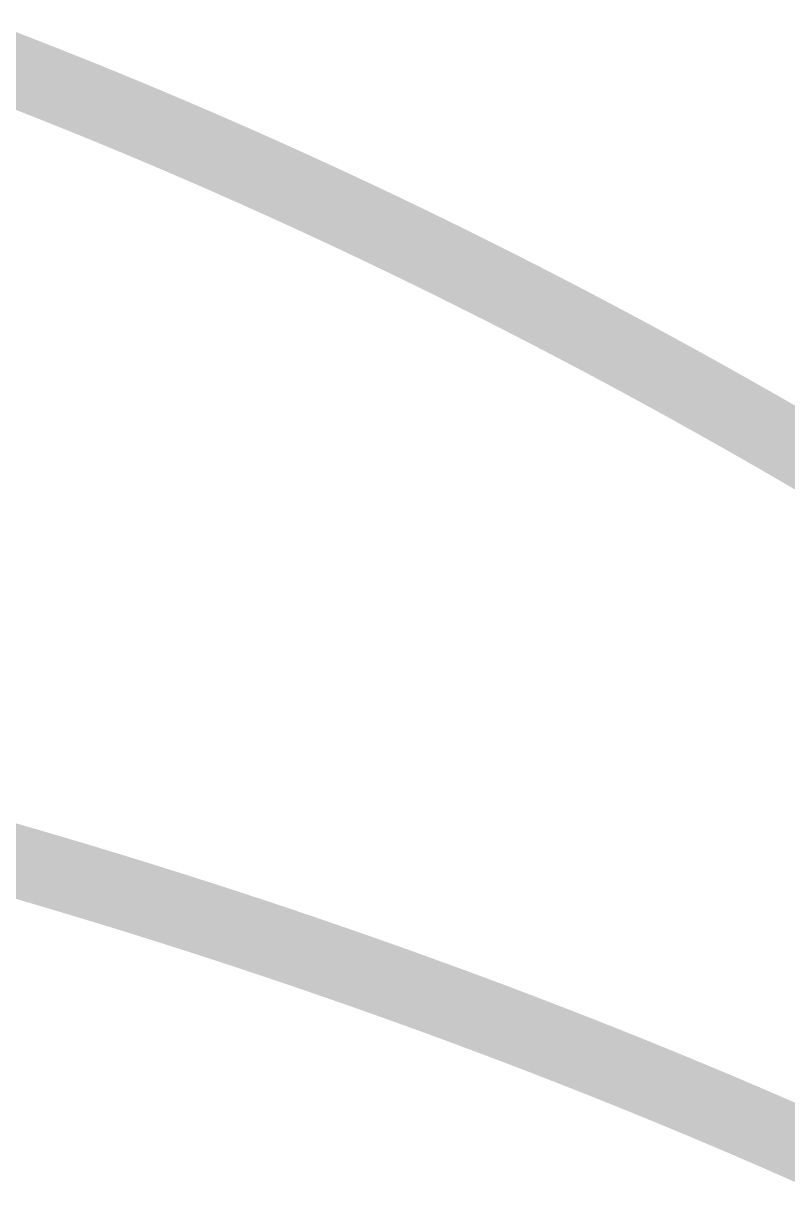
# Model space of a CAD drawing. Header units: inches. Extents: x -1574 to 492, y -294 to 234.
# Drawn here: x -729.713 to -728.398, y -147.618 to -145.605 of the extents above; entities that cross this region are included whole.
import ezdxf

# ---------------------------------------------------------------- set-up
doc = ezdxf.new("R2010")
doc.units = ezdxf.units.IN
doc.header["$MEASUREMENT"] = 0
doc.layers.add('EXTERIOR ELEC EQUIP', color=190, linetype='Continuous')

msp = doc.modelspace()

# ---------------------------------------------------------------- linework, layer by layer
at = {"layer": 'EXTERIOR ELEC EQUIP', "color": 60, "const_width": 0.125}
msp.add_lwpolyline([(-729.77607, -145.66743), (-729.77522, -145.66775), (-729.77438, -145.66807), (-729.77354, -145.66839), (-729.7727, -145.66871), (-729.77186, -145.66903), (-729.77101, -145.66935), (-729.77017, -145.66968), (-729.76933, -145.67), (-729.76849, -145.67032), (-729.76765, -145.67064), (-729.7668, -145.67096), (-729.76596, -145.67128), (-729.76512, -145.67161), (-729.76428, -145.67193), (-729.76344, -145.67225), (-729.7626, -145.67257), (-729.76175, -145.6729), (-729.76091, -145.67322), (-729.76007, -145.67354), (-729.75923, -145.67386), (-729.75839, -145.67419), (-729.75754, -145.67451), (-729.7567, -145.67483), (-729.75586, -145.67516), (-729.75502, -145.67548), (-729.75418, -145.6758), (-729.75334, -145.67613), (-729.7525, -145.67645), (-729.75165, -145.67677), (-729.75081, -145.6771), (-729.74997, -145.67742), (-729.74913, -145.67775), (-729.74829, -145.67807), (-729.74745, -145.67839), (-729.74661, -145.67872), (-729.74576, -145.67904), (-729.74492, -145.67937), (-729.74408, -145.67969), (-729.74324, -145.68001), (-729.7424, -145.68034), (-729.74156, -145.68066), (-729.74072, -145.68099), (-729.73987, -145.68131), (-729.73903, -145.68164), (-729.73819, -145.68196), (-729.73735, -145.68229), (-729.73651, -145.68261), (-729.73567, -145.68294), (-729.73483, -145.68327), (-729.73399, -145.68359), (-729.73315, -145.68392), (-729.7323, -145.68424), (-729.73146, -145.68457), (-729.73062, -145.68489), (-729.72978, -145.68522), (-729.72894, -145.68555), (-729.7281, -145.68587), (-729.72726, -145.6862), (-729.72642, -145.68652), (-729.72558, -145.68685), (-729.72474, -145.68718), (-729.7239, -145.6875), (-729.72306, -145.68783), (-729.72221, -145.68816), (-729.72137, -145.68848), (-729.72053, -145.68881), (-729.71969, -145.68914), (-729.71885, -145.68947), (-729.71801, -145.68979), (-729.71717, -145.69012), (-729.71633, -145.69045), (-729.71549, -145.69078), (-729.71465, -145.6911), (-729.71381, -145.69143), (-729.71297, -145.69176), (-729.71213, -145.69209), (-729.71129, -145.69241), (-729.71045, -145.69274), (-729.70961, -145.69307), (-729.70877, -145.6934), (-729.70792, -145.69373), (-729.70708, -145.69406), (-729.70624, -145.69438), (-729.7054, -145.69471), (-729.70456, -145.69504), (-729.70372, -145.69537), (-729.70288, -145.6957), (-729.70204, -145.69603), (-729.7012, -145.69636), (-729.70036, -145.69669), (-729.69952, -145.69702), (-729.69868, -145.69735), (-729.69784, -145.69768), (-729.697, -145.698), (-729.69616, -145.69833), (-729.69532, -145.69866), (-729.69448, -145.69899), (-729.69364, -145.69932), (-729.6928, -145.69965), (-729.69196, -145.69998), (-729.69112, -145.70031), (-729.69028, -145.70064), (-729.68944, -145.70097), (-729.6886, -145.70131), (-729.68776, -145.70164), (-729.68692, -145.70197), (-729.68608, -145.7023), (-729.68524, -145.70263), (-729.6844, -145.70296), (-729.68356, -145.70329), (-729.68272, -145.70362), (-729.68188, -145.70395), (-729.68104, -145.70428), (-729.6802, -145.70461), (-729.67936, -145.70495), (-729.67853, -145.70528), (-729.67769, -145.70561), (-729.67685, -145.70594), (-729.67601, -145.70627), (-729.67517, -145.7066), (-729.67433, -145.70694), (-729.67349, -145.70727), (-729.67265, -145.7076), (-729.67181, -145.70793), (-729.67097, -145.70827), (-729.67013, -145.7086), (-729.66929, -145.70893), (-729.66845, -145.70926), (-729.66761, -145.7096), (-729.66677, -145.70993), (-729.66593, -145.71026), (-729.66509, -145.71059), (-729.66426, -145.71093), (-729.66342, -145.71126), (-729.66258, -145.71159), (-729.66174, -145.71193), (-729.6609, -145.71226), (-729.66006, -145.71259), (-729.65922, -145.71293), (-729.65838, -145.71326), (-729.65754, -145.7136), (-729.6567, -145.71393), (-729.65586, -145.71426), (-729.65503, -145.7146), (-729.65419, -145.71493), (-729.65335, -145.71527), (-729.65251, -145.7156), (-729.65167, -145.71593), (-729.65083, -145.71627), (-729.64999, -145.7166), (-729.64915, -145.71694), (-729.64831, -145.71727), (-729.64748, -145.71761), (-729.64664, -145.71794), (-729.6458, -145.71828), (-729.64496, -145.71861), (-729.64412, -145.71895), (-729.64328, -145.71928), (-729.64244, -145.71962), (-729.64161, -145.71995), (-729.64077, -145.72029), (-729.63993, -145.72063), (-729.63909, -145.72096), (-729.63825, -145.7213), (-729.63741, -145.72163), (-729.63657, -145.72197), (-729.63574, -145.72231), (-729.6349, -145.72264), (-729.63406, -145.72298), (-729.63322, -145.72331), (-729.63238, -145.72365), (-729.63154, -145.72399), (-729.63071, -145.72432), (-729.62987, -145.72466), (-729.62903, -145.725), (-729.62819, -145.72534), (-729.62735, -145.72567), (-729.62652, -145.72601), (-729.62568, -145.72635), (-729.62484, -145.72668), (-729.624, -145.72702), (-729.62316, -145.72736), (-729.62232, -145.7277), (-729.62149, -145.72803), (-729.62065, -145.72837), (-729.61981, -145.72871), (-729.61897, -145.72905), (-729.61813, -145.72939), (-729.6173, -145.72972), (-729.61646, -145.73006), (-729.61562, -145.7304), (-729.61478, -145.73074), (-729.61395, -145.73108), (-729.61311, -145.73142), (-729.61227, -145.73175), (-729.61143, -145.73209), (-729.61059, -145.73243), (-729.60976, -145.73277), (-729.60892, -145.73311), (-729.60808, -145.73345), (-729.60724, -145.73379), (-729.60641, -145.73413), (-729.60557, -145.73447), (-729.60473, -145.73481), (-729.60389, -145.73515), (-729.60306, -145.73548), (-729.60222, -145.73582), (-729.60138, -145.73616), (-729.60054, -145.7365), (-729.59971, -145.73684), (-729.59887, -145.73718), (-729.59803, -145.73752), (-729.59719, -145.73786), (-729.59636, -145.7382), (-729.59552, -145.73855), (-729.59468, -145.73889), (-729.59385, -145.73923), (-729.59301, -145.73957), (-729.59217, -145.73991), (-729.59133, -145.74025), (-729.5905, -145.74059), (-729.58966, -145.74093), (-729.58882, -145.74127), (-729.58799, -145.74161), (-729.58715, -145.74195), (-729.58631, -145.7423), (-729.58547, -145.74264), (-729.58464, -145.74298), (-729.5838, -145.74332), (-729.58296, -145.74366), (-729.58213, -145.744), (-729.58129, -145.74435), (-729.58045, -145.74469), (-729.57962, -145.74503), (-729.57878, -145.74537), (-729.57794, -145.74571), (-729.57711, -145.74606), (-729.57627, -145.7464), (-729.57543, -145.74674), (-729.5746, -145.74708), (-729.57376, -145.74743), (-729.57292, -145.74777), (-729.57209, -145.74811), (-729.57125, -145.74846), (-729.57041, -145.7488), (-729.56958, -145.74914), (-729.56874, -145.74949), (-729.5679, -145.74983), (-729.56707, -145.75017), (-729.56623, -145.75052), (-729.56539, -145.75086), (-729.56456, -145.7512), (-729.56372, -145.75155), (-729.56289, -145.75189), (-729.56205, -145.75224), (-729.56121, -145.75258), (-729.56038, -145.75292), (-729.55954, -145.75327), (-729.5587, -145.75361), (-729.55787, -145.75396), (-729.55703, -145.7543), (-729.5562, -145.75465), (-729.55536, -145.75499), (-729.55452, -145.75533), (-729.55369, -145.75568), (-729.55285, -145.75602), (-729.55202, -145.75637), (-729.55118, -145.75671), (-729.55034, -145.75706), (-729.54951, -145.75741), (-729.54867, -145.75775), (-729.54784, -145.7581), (-729.547, -145.75844), (-729.54616, -145.75879), (-729.54533, -145.75913), (-729.54449, -145.75948), (-729.54366, -145.75982), (-729.54282, -145.76017), (-729.54199, -145.76052), (-729.54115, -145.76086), (-729.54031, -145.76121), (-729.53948, -145.76156), (-729.53864, -145.7619), (-729.53781, -145.76225), (-729.53697, -145.7626), (-729.53614, -145.76294), (-729.5353, -145.76329), (-729.53447, -145.76364), (-729.53363, -145.76398), (-729.53279, -145.76433), (-729.53196, -145.76468), (-729.53112, -145.76502), (-729.53029, -145.76537), (-729.52945, -145.76572), (-729.52862, -145.76607), (-729.52778, -145.76641), (-729.52695, -145.76676), (-729.52611, -145.76711), (-729.52528, -145.76746), (-729.52444, -145.7678), (-729.52361, -145.76815), (-729.52277, -145.7685), (-729.52194, -145.76885), (-729.5211, -145.7692), (-729.52027, -145.76955), (-729.51943, -145.76989), (-729.5186, -145.77024), (-729.51776, -145.77059), (-729.51693, -145.77094), (-729.51609, -145.77129), (-729.51526, -145.77164), (-729.51442, -145.77199), (-729.51359, -145.77234), (-729.51275, -145.77268), (-729.51192, -145.77303), (-729.51108, -145.77338), (-729.51025, -145.77373), (-729.50941, -145.77408), (-729.50858, -145.77443), (-729.50774, -145.77478), (-729.50691, -145.77513), (-729.50607, -145.77548), (-729.50524, -145.77583), (-729.50441, -145.77618), (-729.50357, -145.77653), (-729.50274, -145.77688), (-729.5019, -145.77723), (-729.50107, -145.77758), (-729.50023, -145.77793), (-729.4994, -145.77828), (-729.49856, -145.77863), (-729.49773, -145.77898), (-729.4969, -145.77934), (-729.49606, -145.77969), (-729.49523, -145.78004), (-729.49439, -145.78039), (-729.49356, -145.78074), (-729.49272, -145.78109), (-729.49189, -145.78144), (-729.49106, -145.78179), (-729.49022, -145.78215), (-729.48939, -145.7825), (-729.48855, -145.78285), (-729.48772, -145.7832), (-729.48689, -145.78355), (-729.48605, -145.7839), (-729.48522, -145.78426), (-729.48438, -145.78461), (-729.48355, -145.78496), (-729.48272, -145.78531), (-729.48188, -145.78566), (-729.48105, -145.78602), (-729.48022, -145.78637), (-729.47938, -145.78672), (-729.47855, -145.78708), (-729.47771, -145.78743), (-729.47688, -145.78778), (-729.47605, -145.78813), (-729.47521, -145.78849), (-729.47438, -145.78884), (-729.47355, -145.78919), (-729.47271, -145.78955), (-729.47188, -145.7899), (-729.47105, -145.79025), (-729.47021, -145.79061), (-729.46938, -145.79096), (-729.46855, -145.79131), (-729.46771, -145.79167), (-729.46688, -145.79202), (-729.46605, -145.79238), (-729.46521, -145.79273), (-729.46438, -145.79308), (-729.46355, -145.79344), (-729.46271, -145.79379), (-729.46188, -145.79415), (-729.46105, -145.7945), (-729.46021, -145.79486), (-729.45938, -145.79521), (-729.45855, -145.79557), (-729.45771, -145.79592), (-729.45688, -145.79628), (-729.45605, -145.79663), (-729.45521, -145.79699), (-729.45438, -145.79734), (-729.45355, -145.7977), (-729.45272, -145.79805), (-729.45188, -145.79841), (-729.45105, -145.79876), (-729.45022, -145.79912), (-729.44938, -145.79948), (-729.44855, -145.79983), (-729.44772, -145.80019), (-729.44689, -145.80054), (-729.44605, -145.8009), (-729.44522, -145.80126), (-729.44439, -145.80161), (-729.44356, -145.80197), (-729.44272, -145.80232), (-729.44189, -145.80268), (-729.44106, -145.80304), (-729.44023, -145.80339), (-729.43939, -145.80375), (-729.43856, -145.80411), (-729.43773, -145.80446), (-729.4369, -145.80482), (-729.43606, -145.80518), (-729.43523, -145.80554), (-729.4344, -145.80589), (-729.43357, -145.80625), (-729.43273, -145.80661), (-729.4319, -145.80697), (-729.43107, -145.80732), (-729.43024, -145.80768), (-729.42941, -145.80804), (-729.42857, -145.8084), (-729.42774, -145.80875), (-729.42691, -145.80911), (-729.42608, -145.80947), (-729.42525, -145.80983), (-729.42441, -145.81019), (-729.42358, -145.81055), (-729.42275, -145.8109), (-729.42192, -145.81126), (-729.42109, -145.81162), (-729.42025, -145.81198), (-729.41942, -145.81234), (-729.41859, -145.8127), (-729.41776, -145.81306), (-729.41693, -145.81342), (-729.41609, -145.81378), (-729.41526, -145.81413), (-729.41443, -145.81449), (-729.4136, -145.81485), (-729.41277, -145.81521), (-729.41194, -145.81557), (-729.41111, -145.81593), (-729.41027, -145.81629), (-729.40944, -145.81665), (-729.40861, -145.81701), (-729.40778, -145.81737), (-729.40695, -145.81773), (-729.40612, -145.81809), (-729.40529, -145.81845), (-729.40445, -145.81881), (-729.40362, -145.81917), (-729.40279, -145.81953), (-729.40196, -145.81989), (-729.40113, -145.82026), (-729.4003, -145.82062), (-729.39947, -145.82098), (-729.39864, -145.82134), (-729.3978, -145.8217), (-729.39697, -145.82206), (-729.39614, -145.82242), (-729.39531, -145.82278), (-729.39448, -145.82314), (-729.39365, -145.82351), (-729.39282, -145.82387), (-729.39199, -145.82423), (-729.39116, -145.82459), (-729.39033, -145.82495), (-729.3895, -145.82531), (-729.38866, -145.82568), (-729.38783, -145.82604), (-729.387, -145.8264), (-729.38617, -145.82676), (-729.38534, -145.82713), (-729.38451, -145.82749), (-729.38368, -145.82785), (-729.38285, -145.82821), (-729.38202, -145.82858), (-729.38119, -145.82894), (-729.38036, -145.8293), (-729.37953, -145.82966), (-729.3787, -145.83003), (-729.37787, -145.83039), (-729.37704, -145.83075), (-729.37621, -145.83112), (-729.37538, -145.83148), (-729.37455, -145.83184), (-729.37372, -145.83221), (-729.37288, -145.83257), (-729.37205, -145.83293), (-729.37122, -145.8333), (-729.37039, -145.83366), (-729.36956, -145.83403), (-729.36873, -145.83439), (-729.3679, -145.83475), (-729.36707, -145.83512), (-729.36624, -145.83548), (-729.36541, -145.83585), (-729.36458, -145.83621), (-729.36375, -145.83658), (-729.36292, -145.83694), (-729.36209, -145.83731), (-729.36126, -145.83767), (-729.36043, -145.83804), (-729.3596, -145.8384), (-729.35877, -145.83877), (-729.35795, -145.83913), (-729.35712, -145.8395), (-729.35629, -145.83986), (-729.35546, -145.84023), (-729.35463, -145.84059), (-729.3538, -145.84096), (-729.35297, -145.84132), (-729.35214, -145.84169), (-729.35131, -145.84205), (-729.35048, -145.84242), (-729.34965, -145.84279), (-729.34882, -145.84315), (-729.34799, -145.84352), (-729.34716, -145.84388), (-729.34633, -145.84425), (-729.3455, -145.84462), (-729.34467, -145.84498), (-729.34384, -145.84535), (-729.34301, -145.84572), (-729.34219, -145.84608), (-729.34136, -145.84645), (-729.34053, -145.84682), (-729.3397, -145.84718), (-729.33887, -145.84755), (-729.33804, -145.84792), (-729.33721, -145.84829), (-729.33638, -145.84865), (-729.33555, -145.84902), (-729.33472, -145.84939), (-729.3339, -145.84976), (-729.33307, -145.85012), (-729.33224, -145.85049), (-729.33141, -145.85086), (-729.33058, -145.85123), (-729.32975, -145.8516), (-729.32892, -145.85196), (-729.32809, -145.85233), (-729.32727, -145.8527), (-729.32644, -145.85307), (-729.32561, -145.85344), (-729.32478, -145.85381), (-729.32395, -145.85417), (-729.32312, -145.85454), (-729.32229, -145.85491), (-729.32147, -145.85528), (-729.32064, -145.85565), (-729.31981, -145.85602), (-729.31898, -145.85639), (-729.31815, -145.85676), (-729.31732, -145.85713), (-729.3165, -145.85749), (-729.31567, -145.85786), (-729.31484, -145.85823), (-729.31401, -145.8586), (-729.31318, -145.85897), (-729.31235, -145.85934), (-729.31153, -145.85971), (-729.3107, -145.86008), (-729.30987, -145.86045), (-729.30904, -145.86082), (-729.30821, -145.86119), (-729.30739, -145.86156), (-729.30656, -145.86193), (-729.30573, -145.8623), (-729.3049, -145.86267), (-729.30407, -145.86305), (-729.30325, -145.86342), (-729.30242, -145.86379), (-729.30159, -145.86416), (-729.30076, -145.86453), (-729.29994, -145.8649), (-729.29911, -145.86527), (-729.29828, -145.86564), (-729.29745, -145.86601), (-729.29663, -145.86638), (-729.2958, -145.86676), (-729.29497, -145.86713), (-729.29414, -145.8675), (-729.29332, -145.86787), (-729.29249, -145.86824), (-729.29166, -145.86861), (-729.29083, -145.86899), (-729.29001, -145.86936), (-729.28918, -145.86973), (-729.28835, -145.8701), (-729.28752, -145.87047), (-729.2867, -145.87085), (-729.28587, -145.87122), (-729.28504, -145.87159), (-729.28422, -145.87196), (-729.28339, -145.87234), (-729.28256, -145.87271), (-729.28173, -145.87308), (-729.28091, -145.87346), (-729.28008, -145.87383), (-729.27925, -145.8742), (-729.27843, -145.87458), (-729.2776, -145.87495), (-729.27677, -145.87532), (-729.27595, -145.8757), (-729.27512, -145.87607), (-729.27429, -145.87644), (-729.27347, -145.87682), (-729.27264, -145.87719), (-729.27181, -145.87756), (-729.27099, -145.87794), (-729.27016, -145.87831), (-729.26933, -145.87869), (-729.26851, -145.87906), (-729.26768, -145.87943), (-729.26685, -145.87981), (-729.26603, -145.88018), (-729.2652, -145.88056), (-729.26437, -145.88093), (-729.26355, -145.88131), (-729.26272, -145.88168), (-729.2619, -145.88206), (-729.26107, -145.88243), (-729.26024, -145.88281), (-729.25942, -145.88318), (-729.25859, -145.88356), (-729.25776, -145.88393), (-729.25694, -145.88431), (-729.25611, -145.88468), (-729.25529, -145.88506), (-729.25446, -145.88543), (-729.25363, -145.88581), (-729.25281, -145.88618), (-729.25198, -145.88656), (-729.25116, -145.88694), (-729.25033, -145.88731), (-729.2495, -145.88769), (-729.24868, -145.88806), (-729.24785, -145.88844), (-729.24703, -145.88882), (-729.2462, -145.88919), (-729.24538, -145.88957), (-729.24455, -145.88995), (-729.24372, -145.89032), (-729.2429, -145.8907), (-729.24207, -145.89108), (-729.24125, -145.89145), (-729.24042, -145.89183), (-729.2396, -145.89221), (-729.23877, -145.89259), (-729.23795, -145.89296), (-729.23712, -145.89334), (-729.2363, -145.89372), (-729.23547, -145.89409), (-729.23464, -145.89447), (-729.23382, -145.89485), (-729.23299, -145.89523), (-729.23217, -145.89561), (-729.23134, -145.89598), (-729.23052, -145.89636), (-729.22969, -145.89674), (-729.22887, -145.89712), (-729.22804, -145.8975), (-729.22722, -145.89787), (-729.22639, -145.89825), (-729.22557, -145.89863), (-729.22474, -145.89901), (-729.22392, -145.89939), (-729.22309, -145.89977), (-729.22227, -145.90015), (-729.22144, -145.90052), (-729.22062, -145.9009), (-729.21979, -145.90128), (-729.21897, -145.90166), (-729.21815, -145.90204), (-729.21732, -145.90242), (-729.2165, -145.9028), (-729.21567, -145.90318), (-729.21485, -145.90356), (-729.21402, -145.90394), (-729.2132, -145.90432), (-729.21237, -145.9047), (-729.21155, -145.90508), (-729.21072, -145.90546), (-729.2099, -145.90584), (-729.20908, -145.90622), (-729.20825, -145.9066), (-729.20743, -145.90698), (-729.2066, -145.90736), (-729.20578, -145.90774), (-729.20495, -145.90812), (-729.20413, -145.9085), (-729.20331, -145.90888), (-729.20248, -145.90926), (-729.20166, -145.90964), (-729.20083, -145.91002), (-729.20001, -145.9104), (-729.19919, -145.91078), (-729.19836, -145.91117), (-729.19754, -145.91155), (-729.19672, -145.91193), (-729.19589, -145.91231), (-729.19507, -145.91269), (-729.19424, -145.91307), (-729.19342, -145.91345), (-729.1926, -145.91384), (-729.19177, -145.91422), (-729.19095, -145.9146), (-729.19013, -145.91498), (-729.1893, -145.91536), (-729.18848, -145.91575), (-729.18765, -145.91613), (-729.18683, -145.91651), (-729.18601, -145.91689), (-729.18518, -145.91728), (-729.18436, -145.91766), (-729.18354, -145.91804), (-729.18271, -145.91842), (-729.18189, -145.91881), (-729.18107, -145.91919), (-729.18024, -145.91957), (-729.17942, -145.91996), (-729.1786, -145.92034), (-729.17778, -145.92072), (-729.17695, -145.9211), (-729.17613, -145.92149), (-729.17531, -145.92187), (-729.17448, -145.92226), (-729.17366, -145.92264), (-729.17284, -145.92302), (-729.17201, -145.92341), (-729.17119, -145.92379), (-729.17037, -145.92417), (-729.16955, -145.92456), (-729.16872, -145.92494), (-729.1679, -145.92533), (-729.16708, -145.92571), (-729.16626, -145.92609), (-729.16543, -145.92648), (-729.16461, -145.92686), (-729.16379, -145.92725), (-729.16297, -145.92763), (-729.16214, -145.92802), (-729.16132, -145.9284), (-729.1605, -145.92879), (-729.15968, -145.92917), (-729.15885, -145.92956), (-729.15803, -145.92994), (-729.15721, -145.93033), (-729.15639, -145.93071), (-729.15556, -145.9311), (-729.15474, -145.93148), (-729.15392, -145.93187), (-729.1531, -145.93226), (-729.15228, -145.93264), (-729.15145, -145.93303), (-729.15063, -145.93341), (-729.14981, -145.9338), (-729.14899, -145.93418), (-729.14817, -145.93457), (-729.14734, -145.93496), (-729.14652, -145.93534), (-729.1457, -145.93573), (-729.14488, -145.93612), (-729.14406, -145.9365), (-729.14323, -145.93689), (-729.14241, -145.93728), (-729.14159, -145.93766), (-729.14077, -145.93805), (-729.13995, -145.93844), (-729.13913, -145.93882), (-729.1383, -145.93921), (-729.13748, -145.9396), (-729.13666, -145.93998), (-729.13584, -145.94037), (-729.13502, -145.94076), (-729.1342, -145.94115), (-729.13338, -145.94153), (-729.13255, -145.94192), (-729.13173, -145.94231), (-729.13091, -145.9427), (-729.13009, -145.94309), (-729.12927, -145.94347), (-729.12845, -145.94386), (-729.12763, -145.94425), (-729.12681, -145.94464), (-729.12599, -145.94503), (-729.12516, -145.94541), (-729.12434, -145.9458), (-729.12352, -145.94619), (-729.1227, -145.94658), (-729.12188, -145.94697), (-729.12106, -145.94736), (-729.12024, -145.94775), (-729.11942, -145.94813), (-729.1186, -145.94852), (-729.11778, -145.94891), (-729.11696, -145.9493), (-729.11613, -145.94969), (-729.11531, -145.95008), (-729.11449, -145.95047), (-729.11367, -145.95086), (-729.11285, -145.95125), (-729.11203, -145.95164), (-729.11121, -145.95203), (-729.11039, -145.95242), (-729.10957, -145.95281), (-729.10875, -145.9532), (-729.10793, -145.95359), (-729.10711, -145.95398), (-729.10629, -145.95437), (-729.10547, -145.95476), (-729.10465, -145.95515), (-729.10383, -145.95554), (-729.10301, -145.95593), (-729.10219, -145.95632), (-729.10137, -145.95671), (-729.10055, -145.9571), (-729.09973, -145.95749), (-729.09891, -145.95788), (-729.09809, -145.95827), (-729.09727, -145.95867), (-729.09645, -145.95906), (-729.09563, -145.95945), (-729.09481, -145.95984), (-729.09399, -145.96023), (-729.09317, -145.96062), (-729.09235, -145.96101), (-729.09153, -145.96141), (-729.09071, -145.9618), (-729.08989, -145.96219), (-729.08907, -145.96258), (-729.08825, -145.96297), (-729.08743, -145.96336), (-729.08661, -145.96376), (-729.08579, -145.96415), (-729.08497, -145.96454), (-729.08416, -145.96493), (-729.08334, -145.96533), (-729.08252, -145.96572), (-729.0817, -145.96611), (-729.08088, -145.9665), (-729.08006, -145.9669), (-729.07924, -145.96729), (-729.07842, -145.96768), (-729.0776, -145.96808), (-729.07678, -145.96847), (-729.07596, -145.96886), (-729.07514, -145.96925), (-729.07433, -145.96965), (-729.07351, -145.97004), (-729.07269, -145.97043), (-729.07187, -145.97083), (-729.07105, -145.97122), (-729.07023, -145.97162), (-729.06941, -145.97201), (-729.06859, -145.9724), (-729.06778, -145.9728), (-729.06696, -145.97319), (-729.06614, -145.97359), (-729.06532, -145.97398), (-729.0645, -145.97437), (-729.06368, -145.97477), (-729.06286, -145.97516), (-729.06205, -145.97556), (-729.06123, -145.97595), (-729.06041, -145.97635), (-729.05959, -145.97674), (-729.05877, -145.97714), (-729.05795, -145.97753), (-729.05714, -145.97793), (-729.05632, -145.97832), (-729.0555, -145.97872), (-729.05468, -145.97911), (-729.05386, -145.97951), (-729.05305, -145.9799), (-729.05223, -145.9803), (-729.05141, -145.98069), (-729.05059, -145.98109), (-729.04977, -145.98148), (-729.04896, -145.98188), (-729.04814, -145.98228), (-729.04732, -145.98267), (-729.0465, -145.98307), (-729.04568, -145.98346), (-729.04487, -145.98386), (-729.04405, -145.98426), (-729.04323, -145.98465), (-729.04241, -145.98505), (-729.0416, -145.98544), (-729.04078, -145.98584), (-729.03996, -145.98624), (-729.03914, -145.98663), (-729.03833, -145.98703), (-729.03751, -145.98743), (-729.03669, -145.98782), (-729.03587, -145.98822), (-729.03506, -145.98862), (-729.03424, -145.98902), (-729.03342, -145.98941), (-729.03261, -145.98981), (-729.03179, -145.99021), (-729.03097, -145.99061), (-729.03015, -145.991), (-729.02934, -145.9914), (-729.02852, -145.9918), (-729.0277, -145.9922), (-729.02689, -145.99259), (-729.02607, -145.99299), (-729.02525, -145.99339), (-729.02444, -145.99379), (-729.02362, -145.99419), (-729.0228, -145.99458), (-729.02198, -145.99498), (-729.02117, -145.99538), (-729.02035, -145.99578), (-729.01953, -145.99618), (-729.01872, -145.99658), (-729.0179, -145.99698), (-729.01709, -145.99737), (-729.01627, -145.99777), (-729.01545, -145.99817), (-729.01464, -145.99857), (-729.01382, -145.99897), (-729.013, -145.99937), (-729.01219, -145.99977), (-729.01137, -146.00017), (-729.01055, -146.00057), (-729.00974, -146.00097), (-729.00892, -146.00137), (-729.00811, -146.00177), (-729.00729, -146.00217), (-729.00647, -146.00257), (-729.00566, -146.00297), (-729.00484, -146.00337), (-729.00403, -146.00377), (-729.00321, -146.00417), (-729.00239, -146.00457), (-729.00158, -146.00497), (-729.00076, -146.00537), (-728.99995, -146.00577), (-728.99913, -146.00617), (-728.99831, -146.00657), (-728.9975, -146.00697), (-728.99668, -146.00737), (-728.99587, -146.00777), (-728.99505, -146.00817), (-728.99424, -146.00857), (-728.99342, -146.00897), (-728.99261, -146.00937), (-728.99179, -146.00978), (-728.99098, -146.01018), (-728.99016, -146.01058), (-728.98934, -146.01098), (-728.98853, -146.01138), (-728.98771, -146.01178), (-728.9869, -146.01218), (-728.98608, -146.01259), (-728.98527, -146.01299), (-728.98445, -146.01339), (-728.98364, -146.01379), (-728.98282, -146.01419), (-728.98201, -146.0146), (-728.98119, -146.015), (-728.98038, -146.0154), (-728.97956, -146.0158), (-728.97875, -146.01621), (-728.97793, -146.01661), (-728.97712, -146.01701), (-728.9763, -146.01741), (-728.97549, -146.01782), (-728.97467, -146.01822), (-728.97386, -146.01862), (-728.97305, -146.01903), (-728.97223, -146.01943), (-728.97142, -146.01983), (-728.9706, -146.02023), (-728.96979, -146.02064), (-728.96897, -146.02104), (-728.96816, -146.02144), (-728.96734, -146.02185), (-728.96653, -146.02225), (-728.96572, -146.02266), (-728.9649, -146.02306), (-728.96409, -146.02346), (-728.96327, -146.02387), (-728.96246, -146.02427), (-728.96164, -146.02468), (-728.96083, -146.02508), (-728.96002, -146.02548), (-728.9592, -146.02589), (-728.95839, -146.02629), (-728.95757, -146.0267), (-728.95676, -146.0271), (-728.95595, -146.02751), (-728.95513, -146.02791), (-728.95432, -146.02832), (-728.95351, -146.02872), (-728.95269, -146.02913), (-728.95188, -146.02953), (-728.95106, -146.02994), (-728.95025, -146.03034), (-728.94944, -146.03075), (-728.94862, -146.03115), (-728.94781, -146.03156), (-728.947, -146.03196), (-728.94618, -146.03237), (-728.94537, -146.03277), (-728.94456, -146.03318), (-728.94374, -146.03358), (-728.94293, -146.03399), (-728.94212, -146.0344), (-728.9413, -146.0348), (-728.94049, -146.03521), (-728.93968, -146.03561), (-728.93886, -146.03602), (-728.93805, -146.03643), (-728.93724, -146.03683), (-728.93643, -146.03724), (-728.93561, -146.03765), (-728.9348, -146.03805), (-728.93399, -146.03846), (-728.93317, -146.03887), (-728.93236, -146.03927), (-728.93155, -146.03968), (-728.93074, -146.04009), (-728.92992, -146.04049), (-728.92911, -146.0409), (-728.9283, -146.04131), (-728.92749, -146.04172), (-728.92667, -146.04212), (-728.92586, -146.04253), (-728.92505, -146.04294), (-728.92424, -146.04335), (-728.92342, -146.04375), (-728.92261, -146.04416), (-728.9218, -146.04457), (-728.92099, -146.04498), (-728.92017, -146.04538), (-728.91936, -146.04579), (-728.91855, -146.0462), (-728.91774, -146.04661), (-728.91693, -146.04702), (-728.91611, -146.04743), (-728.9153, -146.04783), (-728.91449, -146.04824), (-728.91368, -146.04865), (-728.91287, -146.04906), (-728.91205, -146.04947), (-728.91124, -146.04988), (-728.91043, -146.05029), (-728.90962, -146.0507), (-728.90881, -146.0511), (-728.908, -146.05151), (-728.90718, -146.05192), (-728.90637, -146.05233), (-728.90556, -146.05274), (-728.90475, -146.05315), (-728.90394, -146.05356), (-728.90313, -146.05397), (-728.90231, -146.05438), (-728.9015, -146.05479), (-728.90069, -146.0552), (-728.89988, -146.05561), (-728.89907, -146.05602), (-728.89826, -146.05643), (-728.89745, -146.05684), (-728.89664, -146.05725), (-728.89582, -146.05766), (-728.89501, -146.05807), (-728.8942, -146.05848), (-728.89339, -146.05889), (-728.89258, -146.0593), (-728.89177, -146.05971), (-728.89096, -146.06012), (-728.89015, -146.06053), (-728.88934, -146.06094), (-728.88853, -146.06136), (-728.88772, -146.06177), (-728.8869, -146.06218), (-728.88609, -146.06259), (-728.88528, -146.063), (-728.88447, -146.06341), (-728.88366, -146.06382), (-728.88285, -146.06423), (-728.88204, -146.06465), (-728.88123, -146.06506), (-728.88042, -146.06547), (-728.87961, -146.06588), (-728.8788, -146.06629), (-728.87799, -146.0667), (-728.87718, -146.06712), (-728.87637, -146.06753), (-728.87556, -146.06794), (-728.87475, -146.06835), (-728.87394, -146.06876), (-728.87313, -146.06918), (-728.87232, -146.06959), (-728.87151, -146.07), (-728.8707, -146.07041), (-728.86989, -146.07083), (-728.86908, -146.07124), (-728.86827, -146.07165), (-728.86746, -146.07207), (-728.86665, -146.07248), (-728.86584, -146.07289), (-728.86503, -146.07331), (-728.86422, -146.07372), (-728.86341, -146.07413), (-728.8626, -146.07455), (-728.86179, -146.07496), (-728.86098, -146.07537), (-728.86017, -146.07579), (-728.85936, -146.0762), (-728.85855, -146.07661), (-728.85774, -146.07703), (-728.85694, -146.07744), (-728.85613, -146.07785), (-728.85532, -146.07827), (-728.85451, -146.07868), (-728.8537, -146.0791), (-728.85289, -146.07951), (-728.85208, -146.07993), (-728.85127, -146.08034), (-728.85046, -146.08075), (-728.84965, -146.08117), (-728.84884, -146.08158), (-728.84804, -146.082), (-728.84723, -146.08241), (-728.84642, -146.08283), (-728.84561, -146.08324), (-728.8448, -146.08366), (-728.84399, -146.08407), (-728.84318, -146.08449), (-728.84237, -146.0849), (-728.84157, -146.08532), (-728.84076, -146.08573), (-728.83995, -146.08615), (-728.83914, -146.08656), (-728.83833, -146.08698), (-728.83752, -146.0874), (-728.83672, -146.08781), (-728.83591, -146.08823), (-728.8351, -146.08864), (-728.83429, -146.08906), (-728.83348, -146.08948), (-728.83267, -146.08989), (-728.83187, -146.09031), (-728.83106, -146.09072), (-728.83025, -146.09114), (-728.82944, -146.09156), (-728.82863, -146.09197), (-728.82783, -146.09239), (-728.82702, -146.09281), (-728.82621, -146.09322), (-728.8254, -146.09364), (-728.82459, -146.09406), (-728.82379, -146.09447), (-728.82298, -146.09489), (-728.82217, -146.09531), (-728.82136, -146.09573), (-728.82056, -146.09614), (-728.81975, -146.09656), (-728.81894, -146.09698), (-728.81813, -146.09739), (-728.81733, -146.09781), (-728.81652, -146.09823), (-728.81571, -146.09865), (-728.8149, -146.09907), (-728.8141, -146.09948), (-728.81329, -146.0999), (-728.81248, -146.10032), (-728.81168, -146.10074), (-728.81087, -146.10116), (-728.81006, -146.10157), (-728.80925, -146.10199), (-728.80845, -146.10241), (-728.80764, -146.10283), (-728.80683, -146.10325), (-728.80603, -146.10367), (-728.80522, -146.10408), (-728.80441, -146.1045), (-728.80361, -146.10492), (-728.8028, -146.10534), (-728.80199, -146.10576), (-728.80119, -146.10618), (-728.80038, -146.1066), (-728.79957, -146.10702), (-728.79877, -146.10744), (-728.79796, -146.10786), (-728.79715, -146.10827), (-728.79635, -146.10869), (-728.79554, -146.10911), (-728.79473, -146.10953), (-728.79393, -146.10995), (-728.79312, -146.11037), (-728.79232, -146.11079), (-728.79151, -146.11121), (-728.7907, -146.11163), (-728.7899, -146.11205), (-728.78909, -146.11247), (-728.78829, -146.11289), (-728.78748, -146.11331), (-728.78667, -146.11373), (-728.78587, -146.11415), (-728.78506, -146.11457), (-728.78426, -146.115), (-728.78345, -146.11542), (-728.78264, -146.11584), (-728.78184, -146.11626), (-728.78103, -146.11668), (-728.78023, -146.1171), (-728.77942, -146.11752), (-728.77862, -146.11794), (-728.77781, -146.11836), (-728.77701, -146.11878), (-728.7762, -146.1192), (-728.7754, -146.11963), (-728.77459, -146.12005), (-728.77378, -146.12047), (-728.77298, -146.12089), (-728.77217, -146.12131), (-728.77137, -146.12173), (-728.77056, -146.12216), (-728.76976, -146.12258), (-728.76895, -146.123), (-728.76815, -146.12342), (-728.76734, -146.12384), (-728.76654, -146.12427), (-728.76573, -146.12469), (-728.76493, -146.12511), (-728.76412, -146.12553), (-728.76332, -146.12596), (-728.76251, -146.12638), (-728.76171, -146.1268), (-728.76091, -146.12722), (-728.7601, -146.12765), (-728.7593, -146.12807), (-728.75849, -146.12849), (-728.75769, -146.12891), (-728.75688, -146.12934), (-728.75608, -146.12976), (-728.75527, -146.13018), (-728.75447, -146.13061), (-728.75367, -146.13103), (-728.75286, -146.13145), (-728.75206, -146.13188), (-728.75125, -146.1323), (-728.75045, -146.13273), (-728.74964, -146.13315), (-728.74884, -146.13357), (-728.74804, -146.134), (-728.74723, -146.13442), (-728.74643, -146.13484), (-728.74562, -146.13527), (-728.74482, -146.13569), (-728.74402, -146.13612), (-728.74321, -146.13654), (-728.74241, -146.13697), (-728.74161, -146.13739), (-728.7408, -146.13781), (-728.74, -146.13824), (-728.73919, -146.13866), (-728.73839, -146.13909), (-728.73759, -146.13951), (-728.73678, -146.13994), (-728.73598, -146.14036), (-728.73518, -146.14079), (-728.73437, -146.14121), (-728.73357, -146.14164), (-728.73277, -146.14206), (-728.73196, -146.14249), (-728.73116, -146.14291), (-728.73036, -146.14334), (-728.72956, -146.14377), (-728.72875, -146.14419), (-728.72795, -146.14462), (-728.72715, -146.14504), (-728.72634, -146.14547), (-728.72554, -146.14589), (-728.72474, -146.14632), (-728.72394, -146.14675), (-728.72313, -146.14717), (-728.72233, -146.1476), (-728.72153, -146.14802), (-728.72072, -146.14845), (-728.71992, -146.14888), (-728.71912, -146.1493), (-728.71832, -146.14973), (-728.71751, -146.15016), (-728.71671, -146.15058), (-728.71591, -146.15101), (-728.71511, -146.15144), (-728.7143, -146.15186), (-728.7135, -146.15229), (-728.7127, -146.15272), (-728.7119, -146.15315), (-728.7111, -146.15357), (-728.71029, -146.154), (-728.70949, -146.15443), (-728.70869, -146.15485), (-728.70789, -146.15528), (-728.70709, -146.15571), (-728.70628, -146.15614), (-728.70548, -146.15657), (-728.70468, -146.15699), (-728.70388, -146.15742), (-728.70308, -146.15785), (-728.70228, -146.15828), (-728.70147, -146.1587), (-728.70067, -146.15913), (-728.69987, -146.15956), (-728.69907, -146.15999), (-728.69827, -146.16042), (-728.69747, -146.16085), (-728.69666, -146.16127), (-728.69586, -146.1617), (-728.69506, -146.16213), (-728.69426, -146.16256), (-728.69346, -146.16299), (-728.69266, -146.16342), (-728.69186, -146.16385), (-728.69106, -146.16428), (-728.69025, -146.16471), (-728.68945, -146.16513), (-728.68865, -146.16556), (-728.68785, -146.16599), (-728.68705, -146.16642), (-728.68625, -146.16685), (-728.68545, -146.16728), (-728.68465, -146.16771), (-728.68385, -146.16814), (-728.68305, -146.16857), (-728.68225, -146.169), (-728.68145, -146.16943), (-728.68065, -146.16986), (-728.67984, -146.17029), (-728.67904, -146.17072), (-728.67824, -146.17115), (-728.67744, -146.17158), (-728.67664, -146.17201), (-728.67584, -146.17244), (-728.67504, -146.17287), (-728.67424, -146.1733), (-728.67344, -146.17373), (-728.67264, -146.17416), (-728.67184, -146.17459), (-728.67104, -146.17502), (-728.67024, -146.17546), (-728.66944, -146.17589), (-728.66864, -146.17632), (-728.66784, -146.17675), (-728.66704, -146.17718), (-728.66624, -146.17761), (-728.66544, -146.17804), (-728.66464, -146.17847), (-728.66384, -146.17891), (-728.66304, -146.17934), (-728.66224, -146.17977), (-728.66144, -146.1802), (-728.66064, -146.18063), (-728.65985, -146.18106), (-728.65905, -146.1815), (-728.65825, -146.18193), (-728.65745, -146.18236), (-728.65665, -146.18279), (-728.65585, -146.18322), (-728.65505, -146.18366), (-728.65425, -146.18409), (-728.65345, -146.18452), (-728.65265, -146.18495), (-728.65185, -146.18539), (-728.65105, -146.18582), (-728.65025, -146.18625), (-728.64946, -146.18668), (-728.64866, -146.18712), (-728.64786, -146.18755), (-728.64706, -146.18798), (-728.64626, -146.18841), (-728.64546, -146.18885), (-728.64466, -146.18928), (-728.64386, -146.18971), (-728.64307, -146.19015), (-728.64227, -146.19058), (-728.64147, -146.19101), (-728.64067, -146.19145), (-728.63987, -146.19188), (-728.63907, -146.19231), (-728.63828, -146.19275), (-728.63748, -146.19318), (-728.63668, -146.19362), (-728.63588, -146.19405), (-728.63508, -146.19448), (-728.63428, -146.19492), (-728.63349, -146.19535), (-728.63269, -146.19579), (-728.63189, -146.19622), (-728.63109, -146.19666), (-728.63029, -146.19709), (-728.6295, -146.19752), (-728.6287, -146.19796), (-728.6279, -146.19839), (-728.6271, -146.19883), (-728.62631, -146.19926), (-728.62551, -146.1997), (-728.62471, -146.20013), (-728.62391, -146.20057), (-728.62311, -146.201), (-728.62232, -146.20144), (-728.62152, -146.20187), (-728.62072, -146.20231), (-728.61993, -146.20274), (-728.61913, -146.20318), (-728.61833, -146.20361), (-728.61753, -146.20405), (-728.61674, -146.20449), (-728.61594, -146.20492), (-728.61514, -146.20536), (-728.61434, -146.20579), (-728.61355, -146.20623), (-728.61275, -146.20666), (-728.61195, -146.2071), (-728.61116, -146.20754), (-728.61036, -146.20797), (-728.60956, -146.20841), (-728.60877, -146.20885), (-728.60797, -146.20928), (-728.60717, -146.20972), (-728.60638, -146.21015), (-728.60558, -146.21059), (-728.60478, -146.21103), (-728.60399, -146.21146), (-728.60319, -146.2119), (-728.60239, -146.21234), (-728.6016, -146.21278), (-728.6008, -146.21321), (-728.60001, -146.21365), (-728.59921, -146.21409), (-728.59841, -146.21452), (-728.59762, -146.21496), (-728.59682, -146.2154), (-728.59602, -146.21584), (-728.59523, -146.21627), (-728.59443, -146.21671), (-728.59364, -146.21715), (-728.59284, -146.21759), (-728.59204, -146.21802), (-728.59125, -146.21846), (-728.59045, -146.2189), (-728.58966, -146.21934), (-728.58886, -146.21978), (-728.58807, -146.22021), (-728.58727, -146.22065), (-728.58647, -146.22109), (-728.58568, -146.22153), (-728.58488, -146.22197), (-728.58409, -146.22241), (-728.58329, -146.22284), (-728.5825, -146.22328), (-728.5817, -146.22372), (-728.58091, -146.22416), (-728.58011, -146.2246), (-728.57932, -146.22504), (-728.57852, -146.22548), (-728.57773, -146.22592), (-728.57693, -146.22636), (-728.57614, -146.22679), (-728.57534, -146.22723), (-728.57455, -146.22767), (-728.57375, -146.22811), (-728.57296, -146.22855), (-728.57216, -146.22899), (-728.57137, -146.22943), (-728.57057, -146.22987), (-728.56978, -146.23031), (-728.56898, -146.23075), (-728.56819, -146.23119), (-728.56739, -146.23163), (-728.5666, -146.23207), (-728.56581, -146.23251), (-728.56501, -146.23295), (-728.56422, -146.23339), (-728.56342, -146.23383), (-728.56263, -146.23427), (-728.56183, -146.23471), (-728.56104, -146.23515), (-728.56025, -146.23559), (-728.55945, -146.23603), (-728.55866, -146.23647), (-728.55786, -146.23692), (-728.55707, -146.23736), (-728.55628, -146.2378), (-728.55548, -146.23824), (-728.55469, -146.23868), (-728.55389, -146.23912), (-728.5531, -146.23956), (-728.55231, -146.24), (-728.55151, -146.24044), (-728.55072, -146.24089), (-728.54993, -146.24133), (-728.54913, -146.24177), (-728.54834, -146.24221), (-728.54755, -146.24265), (-728.54675, -146.24309), (-728.54596, -146.24354), (-728.54517, -146.24398), (-728.54437, -146.24442), (-728.54358, -146.24486), (-728.54279, -146.2453), (-728.54199, -146.24575), (-728.5412, -146.24619), (-728.54041, -146.24663), (-728.53961, -146.24707), (-728.53882, -146.24751), (-728.53803, -146.24796), (-728.53724, -146.2484), (-728.53644, -146.24884), (-728.53565, -146.24929), (-728.53486, -146.24973), (-728.53407, -146.25017), (-728.53327, -146.25061), (-728.53248, -146.25106), (-728.53169, -146.2515), (-728.5309, -146.25194), (-728.5301, -146.25239), (-728.52931, -146.25283), (-728.52852, -146.25327), (-728.52773, -146.25372), (-728.52693, -146.25416), (-728.52614, -146.2546), (-728.52535, -146.25505), (-728.52456, -146.25549), (-728.52377, -146.25593), (-728.52297, -146.25638), (-728.52218, -146.25682), (-728.52139, -146.25727), (-728.5206, -146.25771), (-728.51981, -146.25815), (-728.51901, -146.2586), (-728.51822, -146.25904), (-728.51743, -146.25949), (-728.51664, -146.25993), (-728.51585, -146.26038), (-728.51506, -146.26082), (-728.51426, -146.26126), (-728.51347, -146.26171), (-728.51268, -146.26215), (-728.51189, -146.2626), (-728.5111, -146.26304), (-728.51031, -146.26349), (-728.50952, -146.26393), (-728.50872, -146.26438), (-728.50793, -146.26482), (-728.50714, -146.26527), (-728.50635, -146.26571), (-728.50556, -146.26616), (-728.50477, -146.2666), (-728.50398, -146.26705), (-728.50319, -146.2675), (-728.5024, -146.26794), (-728.50161, -146.26839), (-728.50081, -146.26883), (-728.50002, -146.26928), (-728.49923, -146.26972), (-728.49844, -146.27017), (-728.49765, -146.27062), (-728.49686, -146.27106), (-728.49607, -146.27151), (-728.49528, -146.27195), (-728.49449, -146.2724), (-728.4937, -146.27285), (-728.49291, -146.27329), (-728.49212, -146.27374), (-728.49133, -146.27419), (-728.49054, -146.27463), (-728.48975, -146.27508), (-728.48896, -146.27553), (-728.48817, -146.27597), (-728.48738, -146.27642), (-728.48659, -146.27687), (-728.4858, -146.27731), (-728.48501, -146.27776), (-728.48422, -146.27821), (-728.48343, -146.27866), (-728.48264, -146.2791), (-728.48185, -146.27955), (-728.48106, -146.28), (-728.48027, -146.28044), (-728.47948, -146.28089), (-728.47869, -146.28134), (-728.4779, -146.28179), (-728.47711, -146.28224), (-728.47632, -146.28268), (-728.47553, -146.28313), (-728.47474, -146.28358), (-728.47396, -146.28403), (-728.47317, -146.28448), (-728.47238, -146.28492), (-728.47159, -146.28537), (-728.4708, -146.28582), (-728.47001, -146.28627), (-728.46922, -146.28672), (-728.46843, -146.28717), (-728.46764, -146.28761), (-728.46685, -146.28806), (-728.46607, -146.28851), (-728.46528, -146.28896), (-728.46449, -146.28941), (-728.4637, -146.28986), (-728.46291, -146.29031), (-728.46212, -146.29076), (-728.46133, -146.2912), (-728.46055, -146.29165), (-728.45976, -146.2921), (-728.45897, -146.29255), (-728.45818, -146.293), (-728.45739, -146.29345), (-728.4566, -146.2939), (-728.45582, -146.29435), (-728.45503, -146.2948), (-728.45424, -146.29525), (-728.45345, -146.2957), (-728.45266, -146.29615), (-728.45188, -146.2966), (-728.45109, -146.29705), (-728.4503, -146.2975), (-728.44951, -146.29795), (-728.44872, -146.2984), (-728.44794, -146.29885), (-728.44715, -146.2993), (-728.44636, -146.29975), (-728.44557, -146.3002), (-728.44479, -146.30065), (-728.444, -146.3011), (-728.44321, -146.30155), (-728.44242, -146.302), (-728.44164, -146.30245), (-728.44085, -146.30291), (-728.44006, -146.30336), (-728.43927, -146.30381), (-728.43849, -146.30426), (-728.4377, -146.30471), (-728.43691, -146.30516), (-728.43613, -146.30561), (-728.43534, -146.30606), (-728.43455, -146.30651), (-728.43377, -146.30697), (-728.43298, -146.30742), (-728.43219, -146.30787), (-728.43141, -146.30832), (-728.43062, -146.30877), (-728.42983, -146.30922), (-728.42905, -146.30968), (-728.42826, -146.31013), (-728.42747, -146.31058), (-728.42669, -146.31103), (-728.4259, -146.31148), (-728.42511, -146.31194), (-728.42433, -146.31239), (-728.42354, -146.31284), (-728.42275, -146.31329), (-728.42197, -146.31375), (-728.42118, -146.3142), (-728.4204, -146.31465), (-728.41961, -146.3151), (-728.41882, -146.31556), (-728.41804, -146.31601), (-728.41725, -146.31646), (-728.41647, -146.31691), (-728.41568, -146.31737), (-728.41489, -146.31782), (-728.41411, -146.31827), (-728.41332, -146.31873), (-728.41254, -146.31918), (-728.41175, -146.31963), (-728.41097, -146.32009), (-728.41018, -146.32054), (-728.4094, -146.32099), (-728.40861, -146.32145), (-728.40782, -146.3219), (-728.40704, -146.32236), (-728.40625, -146.32281), (-728.40547, -146.32326), (-728.40468, -146.32372), (-728.4039, -146.32417), (-728.40311, -146.32462), (-728.40233, -146.32508), (-728.40154, -146.32553), (-728.40076, -146.32599), (-728.39997, -146.32644), (-728.39919, -146.3269), (-728.3984, -146.32735), (-728.39762, -146.3278), (-728.39684, -146.32826), (-728.39605, -146.32871), (-728.39527, -146.32917), (-728.39448, -146.32962), (-728.3937, -146.33008), (-728.39291, -146.33053), (-728.39213, -146.33099), (-728.39134, -146.33144), (-728.39056, -146.3319), (-728.38978, -146.33235), (-728.38899, -146.33281), (-728.38821, -146.33326), (-728.38742, -146.33372), (-728.38664, -146.33418), (-728.38585, -146.33463), (-728.38507, -146.33509), (-728.38429, -146.33554), (-728.3835, -146.336), (-728.38272, -146.33645), (-728.38194, -146.33691), (-728.38115, -146.33736), (-728.38037, -146.33782), (-728.37958, -146.33828), (-728.3788, -146.33873), (-728.37802, -146.33919), (-728.37723, -146.33965), (-728.37645, -146.3401), (-728.37567, -146.34056), (-728.37488, -146.34101), (-728.3741, -146.34147), (-728.37332, -146.34193), (-728.37253, -146.34238), (-728.37175, -146.34284), (-728.37097, -146.3433), (-728.37018, -146.34375), (-728.3694, -146.34421), (-728.36862, -146.34467), (-728.36784, -146.34513), (-728.36705, -146.34558), (-728.36627, -146.34604), (-728.36549, -146.3465), (-728.3647, -146.34695), (-728.36392, -146.34741), (-728.36314, -146.34787), (-728.36236, -146.34833), (-728.36157, -146.34878), (-728.36079, -146.34924), (-728.36001, -146.3497), (-728.35923, -146.35016), (-728.35844, -146.35061), (-728.35766, -146.35107), (-728.35688, -146.35153), (-728.3561, -146.35199), (-728.35531, -146.35245), (-728.35453, -146.3529), (-728.35375, -146.35336), (-728.35297, -146.35382), (-728.35219, -146.35428), (-728.3514, -146.35474), (-728.35062, -146.3552), (-728.34984, -146.35565), (-728.34906, -146.35611), (-728.34828, -146.35657), (-728.3475, -146.35703), (-728.34671, -146.35749), (-728.34593, -146.35795), (-728.34515, -146.35841), (-728.34437, -146.35887), (-728.34359, -146.35932), (-728.34281, -146.35978), (-728.34203, -146.36024), (-728.34124, -146.3607), (-728.34046, -146.36116), (-728.33968, -146.36162), (-728.3389, -146.36208), (-728.33812, -146.36254), (-728.33734, -146.363), (-728.33656, -146.36346), (-728.33578, -146.36392), (-728.335, -146.36438)], dxfattribs=at)
at = {"layer": 'EXTERIOR ELEC EQUIP', "const_width": 0.125}
msp.add_lwpolyline([(-729.78051, -147.0315), (-729.7738, -147.03341), (-729.76708, -147.03532), (-729.76037, -147.03724), (-729.75366, -147.03916), (-729.74695, -147.04109), (-729.74025, -147.04302), (-729.73354, -147.04496), (-729.72683, -147.0469), (-729.72013, -147.04884), (-729.71343, -147.05079), (-729.70673, -147.05274), (-729.70003, -147.0547), (-729.69333, -147.05666), (-729.68663, -147.05863), (-729.67994, -147.0606), (-729.67324, -147.06257), (-729.66655, -147.06455), (-729.65986, -147.06653), (-729.65317, -147.06851), (-729.64649, -147.0705), (-729.6398, -147.0725), (-729.63312, -147.07449), (-729.62643, -147.0765), (-729.61975, -147.0785), (-729.61307, -147.08051), (-729.6064, -147.08253), (-729.59972, -147.08454), (-729.59305, -147.08656), (-729.58637, -147.08859), (-729.5797, -147.09062), (-729.57303, -147.09265), (-729.56637, -147.09469), (-729.5597, -147.09673), (-729.55304, -147.09878), (-729.54638, -147.10083), (-729.53972, -147.10288), (-729.53306, -147.10494), (-729.52641, -147.107), (-729.51975, -147.10906), (-729.5131, -147.11113), (-729.50645, -147.1132), (-729.49981, -147.11528), (-729.49316, -147.11736), (-729.48652, -147.11945), (-729.47988, -147.12153), (-729.47324, -147.12363), (-729.4666, -147.12572), (-729.45997, -147.12782), (-729.45334, -147.12992), (-729.44671, -147.13203), (-729.44008, -147.13414), (-729.43346, -147.13626), (-729.42683, -147.13837), (-729.42021, -147.1405), (-729.4136, -147.14262), (-729.40698, -147.14475), (-729.40037, -147.14689), (-729.39376, -147.14902), (-729.38715, -147.15116), (-729.38054, -147.15331), (-729.37394, -147.15545), (-729.36734, -147.15761), (-729.36074, -147.15976), (-729.35415, -147.16192), (-729.34755, -147.16408), (-729.34096, -147.16625), (-729.33438, -147.16842), (-729.32779, -147.17059), (-729.32121, -147.17277), (-729.31463, -147.17495), (-729.30805, -147.17713), (-729.30148, -147.17932), (-729.29491, -147.18151), (-729.28834, -147.18371), (-729.28178, -147.18591), (-729.27521, -147.18811), (-729.26865, -147.19031), (-729.2621, -147.19252), (-729.25554, -147.19473), (-729.24899, -147.19695), (-729.24245, -147.19917), (-729.2359, -147.20139), (-729.22936, -147.20362), (-729.22282, -147.20585), (-729.21629, -147.20808), (-729.20975, -147.21032), (-729.20322, -147.21256), (-729.1967, -147.2148), (-729.19017, -147.21705), (-729.18365, -147.2193), (-729.17714, -147.22155), (-729.17062, -147.22381), (-729.16411, -147.22607), (-729.15761, -147.22833), (-729.1511, -147.2306), (-729.1446, -147.23287), (-729.13811, -147.23515), (-729.13161, -147.23742), (-729.12512, -147.2397), (-729.11864, -147.24199), (-729.11215, -147.24427), (-729.10567, -147.24656), (-729.0992, -147.24886), (-729.09272, -147.25115), (-729.08625, -147.25345), (-729.07979, -147.25576), (-729.07333, -147.25806), (-729.06687, -147.26037), (-729.06041, -147.26269), (-729.05396, -147.265), (-729.04751, -147.26732), (-729.04107, -147.26965), (-729.03463, -147.27197), (-729.02819, -147.2743), (-729.02176, -147.27663), (-729.01533, -147.27897), (-729.00891, -147.28131), (-729.00248, -147.28365), (-728.99607, -147.28599), (-728.98965, -147.28834), (-728.98324, -147.29069), (-728.97684, -147.29304), (-728.97044, -147.2954), (-728.96404, -147.29776), (-728.95764, -147.30012), (-728.95125, -147.30249), (-728.94487, -147.30486), (-728.93849, -147.30723), (-728.93211, -147.30961), (-728.92574, -147.31199), (-728.91937, -147.31437), (-728.913, -147.31675), (-728.90664, -147.31914), (-728.90028, -147.32153), (-728.89393, -147.32392), (-728.88758, -147.32632), (-728.88124, -147.32872), (-728.8749, -147.33112), (-728.86856, -147.33352), (-728.86223, -147.33593), (-728.8559, -147.33834), (-728.84958, -147.34076), (-728.84326, -147.34317), (-728.83695, -147.34559), (-728.83064, -147.34802), (-728.82434, -147.35044), (-728.81804, -147.35287), (-728.81174, -147.3553), (-728.80545, -147.35773), (-728.79916, -147.36017), (-728.79288, -147.36261), (-728.7866, -147.36505), (-728.78033, -147.3675), (-728.77406, -147.36995), (-728.7678, -147.3724), (-728.76154, -147.37485), (-728.75529, -147.37731), (-728.74904, -147.37976), (-728.74279, -147.38223), (-728.73655, -147.38469), (-728.73032, -147.38716), (-728.72409, -147.38963), (-728.71786, -147.3921), (-728.71164, -147.39457), (-728.70543, -147.39705), (-728.69922, -147.39953), (-728.69301, -147.40202), (-728.68681, -147.4045), (-728.68062, -147.40699), (-728.67443, -147.40948), (-728.66824, -147.41198), (-728.66206, -147.41447), (-728.65589, -147.41697), (-728.64971, -147.41947), (-728.64355, -147.42198), (-728.63739, -147.42448), (-728.63124, -147.42699), (-728.62509, -147.4295), (-728.61894, -147.43202), (-728.6128, -147.43454), (-728.60667, -147.43705), (-728.60054, -147.43958), (-728.59442, -147.4421), (-728.5883, -147.44463), (-728.58219, -147.44716), (-728.57608, -147.44969), (-728.56998, -147.45222), (-728.56388, -147.45476), (-728.55779, -147.4573), (-728.55171, -147.45984), (-728.54563, -147.46239), (-728.53956, -147.46493), (-728.53349, -147.46748), (-728.52742, -147.47003), (-728.52137, -147.47259), (-728.51531, -147.47514), (-728.50927, -147.4777), (-728.50323, -147.48026), (-728.49719, -147.48283), (-728.49116, -147.48539), (-728.48514, -147.48796), (-728.47912, -147.49053), (-728.47311, -147.4931), (-728.46711, -147.49568), (-728.46111, -147.49826), (-728.45511, -147.50084), (-728.44912, -147.50342), (-728.44314, -147.506), (-728.43717, -147.50859), (-728.4312, -147.51118), (-728.42523, -147.51377), (-728.41927, -147.51636), (-728.41332, -147.51896), (-728.40737, -147.52155), (-728.40143, -147.52415), (-728.3955, -147.52676), (-728.38957, -147.52936), (-728.38365, -147.53197), (-728.37773, -147.53457), (-728.37182, -147.53718), (-728.36592, -147.5398), (-728.36002, -147.54241), (-728.35413, -147.54503), (-728.34825, -147.54765), (-728.34237, -147.55027), (-728.33649, -147.55289), (-728.33063, -147.55552)], dxfattribs=at)

doc.saveas('drawing.dxf')
